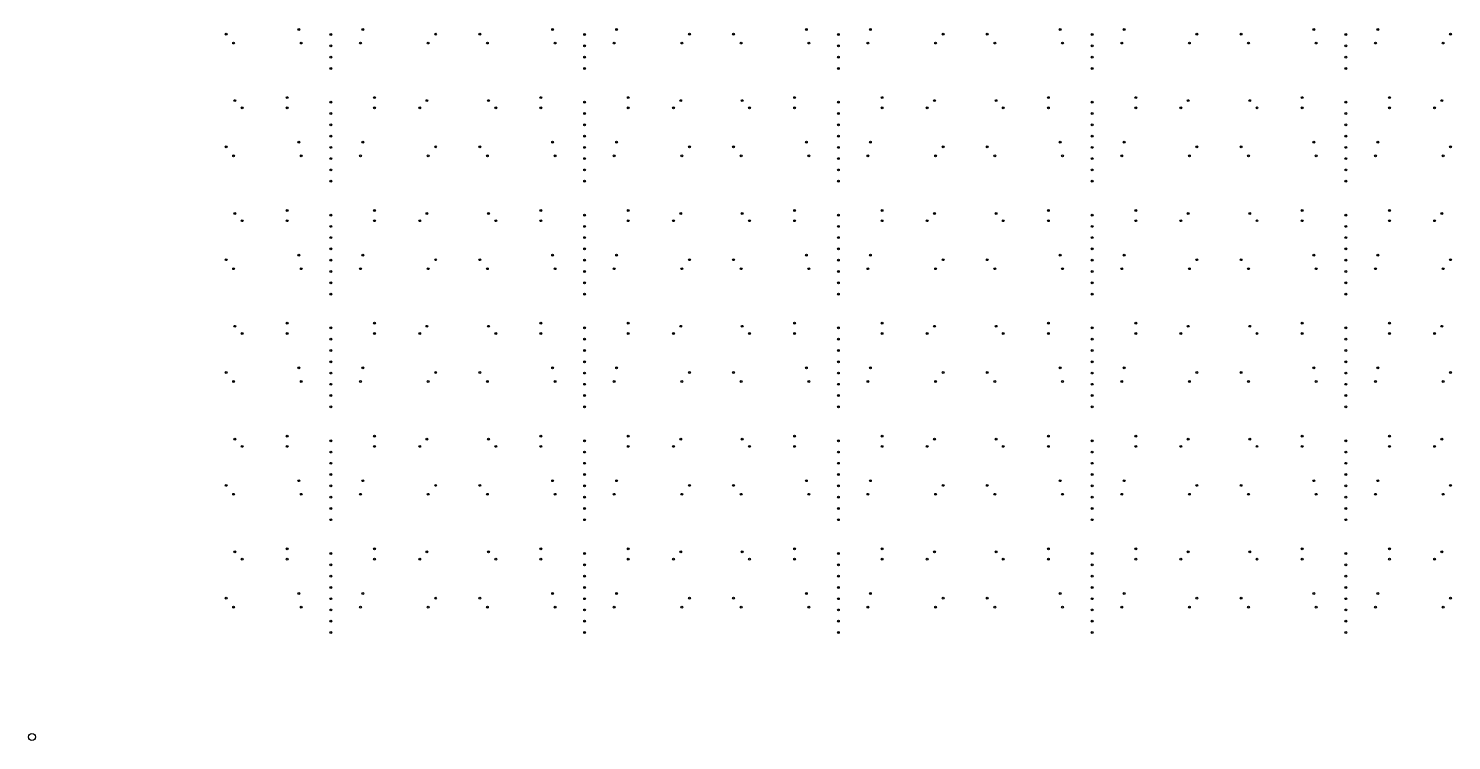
# Model space of a CAD drawing. Extents: x 50 to 173, y 50 to 173.
# Drawn here: x 49.9 to 110.3, y 49.9 to 80.1 of the extents above; entities that cross this region are included whole.
import ezdxf

# ---------------------------------------------------------------- set-up
doc = ezdxf.new("R2010")
doc.units = 0

msp = doc.modelspace()

# ---------------------------------------------------------------- linework, layer by layer
at = {"layer": '4H'}
msp.add_circle((50, 50), 0.15, dxfattribs=at)
at = {"layer": 'PET'}
for centre in [(58.246, 79.845), (61.338, 80.043), (62.697, 79.824), (64.056, 80.043), (67.148, 79.845), (69.024, 79.845), (72.116, 80.043), (73.475, 79.824), (74.835, 80.043), (77.927, 79.845), (79.803, 79.845), (82.895, 80.043), (84.254, 79.824), (85.613, 80.043), (88.705, 79.845), (90.581, 79.845), (93.673, 80.043), (95.032, 79.824), (96.392, 80.043), (99.484, 79.845), (101.36, 79.845), (104.451, 80.043), (105.811, 79.824), (107.17, 80.043), (110.262, 79.845), (58.565, 79.465), (61.44, 79.465), (62.697, 79.345), (63.954, 79.465), (66.829, 79.465), (69.344, 79.465), (72.218, 79.465), (73.475, 79.345), (74.733, 79.465), (77.607, 79.465), (80.122, 79.465), (82.996, 79.465), (84.254, 79.345), (85.511, 79.465), (88.386, 79.465), (90.901, 79.465), (93.775, 79.465), (95.032, 79.345), (96.29, 79.465), (99.164, 79.465), (101.679, 79.465), (104.553, 79.465), (105.811, 79.345), (107.068, 79.465), (109.943, 79.465), (62.697, 78.866), (73.475, 78.866), (84.254, 78.866), (95.032, 78.866), (105.811, 78.866), (62.697, 78.387), (73.475, 78.387), (84.254, 78.387), (95.032, 78.387), (105.811, 78.387), (58.615, 77.019), (60.841, 77.147), (62.697, 76.95), (64.553, 77.147), (66.779, 77.019), (69.394, 77.019), (71.619, 77.147), (73.475, 76.95), (75.332, 77.147), (77.557, 77.019), (80.172, 77.019), (82.398, 77.147), (84.254, 76.95), (86.11, 77.147), (88.335, 77.019), (90.951, 77.019), (93.176, 77.147), (95.032, 76.95), (96.889, 77.147), (99.114, 77.019), (101.729, 77.019), (103.954, 77.147), (105.811, 76.95), (107.667, 77.147), (109.892, 77.019), (58.925, 76.71), (60.841, 76.71), (62.697, 76.471), (64.553, 76.71), (66.469, 76.71), (69.703, 76.71), (71.619, 76.71), (73.475, 76.471), (75.332, 76.71), (77.248, 76.71), (80.481, 76.71), (82.398, 76.71), (84.254, 76.471), (86.11, 76.71), (88.026, 76.71), (91.26, 76.71), (93.176, 76.71), (95.032, 76.471), (96.889, 76.71), (98.805, 76.71), (102.038, 76.71), (103.954, 76.71), (105.811, 76.471), (107.667, 76.71), (109.583, 76.71), (62.697, 75.992), (73.475, 75.992), (84.254, 75.992), (95.032, 75.992), (105.811, 75.992), (58.246, 75.055), (61.338, 75.252), (62.697, 75.513), (62.697, 75.034), (64.056, 75.252), (67.148, 75.055), (69.024, 75.055), (72.116, 75.252), (73.475, 75.513), (73.475, 75.034), (74.835, 75.252), (77.927, 75.055), (79.803, 75.055), (82.895, 75.252), (84.254, 75.513), (84.254, 75.034), (85.613, 75.252), (88.705, 75.055), (90.581, 75.055), (93.673, 75.252), (95.032, 75.513), (95.032, 75.034), (96.392, 75.252), (99.484, 75.055), (101.36, 75.055), (104.451, 75.252), (105.811, 75.513), (105.811, 75.034), (107.17, 75.252), (110.262, 75.055), (58.565, 74.674), (61.44, 74.674), (62.697, 74.555), (63.954, 74.674), (66.829, 74.674), (69.344, 74.674), (72.218, 74.674), (73.475, 74.555), (74.733, 74.674), (77.607, 74.674), (80.122, 74.674), (82.996, 74.674), (84.254, 74.555), (85.511, 74.674), (88.386, 74.674), (90.901, 74.674), (93.775, 74.674), (95.032, 74.555), (96.29, 74.674), (99.164, 74.674), (101.679, 74.674), (104.553, 74.674), (105.811, 74.555), (107.068, 74.674), (109.943, 74.674), (62.697, 74.075), (73.475, 74.075), (84.254, 74.075), (95.032, 74.075), (105.811, 74.075), (62.697, 73.596), (73.475, 73.596), (84.254, 73.596), (95.032, 73.596), (105.811, 73.596), (58.615, 72.229), (60.841, 72.357), (62.697, 72.159), (64.553, 72.357), (66.779, 72.229), (69.394, 72.229), (71.619, 72.357), (73.475, 72.159), (75.332, 72.357), (77.557, 72.229), (80.172, 72.229), (82.398, 72.357), (84.254, 72.159), (86.11, 72.357), (88.335, 72.229), (90.951, 72.229), (93.176, 72.357), (95.032, 72.159), (96.889, 72.357), (99.114, 72.229), (101.729, 72.229), (103.954, 72.357), (105.811, 72.159), (107.667, 72.357), (109.892, 72.229), (58.925, 71.92), (60.841, 71.92), (62.697, 71.68), (64.553, 71.92), (66.469, 71.92), (69.703, 71.92), (71.619, 71.92), (73.475, 71.68), (75.332, 71.92), (77.248, 71.92), (80.481, 71.92), (82.398, 71.92), (84.254, 71.68), (86.11, 71.92), (88.026, 71.92), (91.26, 71.92), (93.176, 71.92), (95.032, 71.68), (96.889, 71.92), (98.805, 71.92), (102.038, 71.92), (103.954, 71.92), (105.811, 71.68), (107.667, 71.92), (109.583, 71.92), (62.697, 71.201), (73.475, 71.201), (84.254, 71.201), (95.032, 71.201), (105.811, 71.201), (58.246, 70.265), (61.338, 70.462), (62.697, 70.722), (62.697, 70.243), (64.056, 70.462), (67.148, 70.265), (69.024, 70.265), (72.116, 70.462), (73.475, 70.722), (73.475, 70.243), (74.835, 70.462), (77.927, 70.265), (79.803, 70.265), (82.895, 70.462), (84.254, 70.722), (84.254, 70.243), (85.613, 70.462), (88.705, 70.265), (90.581, 70.265), (93.673, 70.462), (95.032, 70.722), (95.032, 70.243), (96.392, 70.462), (99.484, 70.265), (101.36, 70.265), (104.451, 70.462), (105.811, 70.722), (105.811, 70.243), (107.17, 70.462), (110.262, 70.265), (58.565, 69.884), (61.44, 69.884), (62.697, 69.764), (63.954, 69.884), (66.829, 69.884), (69.344, 69.884), (72.218, 69.884), (73.475, 69.764), (74.733, 69.884), (77.607, 69.884), (80.122, 69.884), (82.996, 69.884), (84.254, 69.764), (85.511, 69.884), (88.386, 69.884), (90.901, 69.884), (93.775, 69.884), (95.032, 69.764), (96.29, 69.884), (99.164, 69.884), (101.679, 69.884), (104.553, 69.884), (105.811, 69.764), (107.068, 69.884), (109.943, 69.884), (62.697, 69.285), (73.475, 69.285), (84.254, 69.285), (95.032, 69.285), (105.811, 69.285), (62.697, 68.806), (73.475, 68.806), (84.254, 68.806), (95.032, 68.806), (105.811, 68.806), (58.615, 67.438), (58.925, 67.129), (60.841, 67.566), (60.841, 67.129), (62.697, 67.369), (64.553, 67.566), (64.553, 67.129), (66.469, 67.129), (66.779, 67.438), (69.394, 67.438), (69.703, 67.129), (71.619, 67.566), (71.619, 67.129), (73.475, 67.369), (75.332, 67.566), (75.332, 67.129), (77.248, 67.129), (77.557, 67.438), (80.172, 67.438), (80.481, 67.129), (82.398, 67.566), (82.398, 67.129), (84.254, 67.369), (86.11, 67.566), (86.11, 67.129), (88.026, 67.129), (88.335, 67.438), (90.951, 67.438), (91.26, 67.129), (93.176, 67.566), (93.176, 67.129), (95.032, 67.369), (96.889, 67.566), (96.889, 67.129), (98.805, 67.129), (99.114, 67.438), (101.729, 67.438), (102.038, 67.129), (103.954, 67.566), (103.954, 67.129), (105.811, 67.369), (107.667, 67.566), (107.667, 67.129), (109.583, 67.129), (109.892, 67.438), (62.697, 66.89), (73.475, 66.89), (84.254, 66.89), (95.032, 66.89), (105.811, 66.89), (62.697, 66.411), (62.697, 65.932), (73.475, 66.411), (73.475, 65.932), (84.254, 66.411), (84.254, 65.932), (95.032, 66.411), (95.032, 65.932), (105.811, 66.411), (105.811, 65.932), (58.246, 65.474), (61.338, 65.671), (62.697, 65.453), (64.056, 65.671), (67.148, 65.474), (69.024, 65.474), (72.116, 65.671), (73.475, 65.453), (74.835, 65.671), (77.927, 65.474), (79.803, 65.474), (82.895, 65.671), (84.254, 65.453), (85.613, 65.671), (88.705, 65.474), (90.581, 65.474), (93.673, 65.671), (95.032, 65.453), (96.392, 65.671), (99.484, 65.474), (101.36, 65.474), (104.451, 65.671), (105.811, 65.453), (107.17, 65.671), (110.262, 65.474), (58.565, 65.093), (61.44, 65.093), (62.697, 64.974), (63.954, 65.093), (66.829, 65.093), (69.344, 65.093), (72.218, 65.093), (73.475, 64.974), (74.733, 65.093), (77.607, 65.093), (80.122, 65.093), (82.996, 65.093), (84.254, 64.974), (85.511, 65.093), (88.386, 65.093), (90.901, 65.093), (93.775, 65.093), (95.032, 64.974), (96.29, 65.093), (99.164, 65.093), (101.679, 65.093), (104.553, 65.093), (105.811, 64.974), (107.068, 65.093), (109.943, 65.093), (62.697, 64.495), (73.475, 64.495), (84.254, 64.495), (95.032, 64.495), (105.811, 64.495), (62.697, 64.016), (73.475, 64.016), (84.254, 64.016), (95.032, 64.016), (105.811, 64.016), (58.615, 62.648), (58.925, 62.339), (60.841, 62.776), (60.841, 62.339), (62.697, 62.578), (64.553, 62.776), (64.553, 62.339), (66.469, 62.339), (66.779, 62.648), (69.394, 62.648), (69.703, 62.339), (71.619, 62.776), (71.619, 62.339), (73.475, 62.578), (75.332, 62.776), (75.332, 62.339), (77.248, 62.339), (77.557, 62.648), (80.172, 62.648), (80.481, 62.339), (82.398, 62.776), (82.398, 62.339), (84.254, 62.578), (86.11, 62.776), (86.11, 62.339), (88.026, 62.339), (88.335, 62.648), (90.951, 62.648), (91.26, 62.339), (93.176, 62.776), (93.176, 62.339), (95.032, 62.578), (96.889, 62.776), (96.889, 62.339), (98.805, 62.339), (99.114, 62.648), (101.729, 62.648), (102.038, 62.339), (103.954, 62.776), (103.954, 62.339), (105.811, 62.578), (107.667, 62.776), (107.667, 62.339), (109.583, 62.339), (109.892, 62.648), (62.697, 62.099), (73.475, 62.099), (84.254, 62.099), (95.032, 62.099), (105.811, 62.099), (62.697, 61.62), (62.697, 61.141), (73.475, 61.62), (73.475, 61.141), (84.254, 61.62), (84.254, 61.141), (95.032, 61.62), (95.032, 61.141), (105.811, 61.62), (105.811, 61.141), (58.246, 60.684), (61.338, 60.881), (62.697, 60.662), (64.056, 60.881), (67.148, 60.684), (69.024, 60.684), (72.116, 60.881), (73.475, 60.662), (74.835, 60.881), (77.927, 60.684), (79.803, 60.684), (82.895, 60.881), (84.254, 60.662), (85.613, 60.881), (88.705, 60.684), (90.581, 60.684), (93.673, 60.881), (95.032, 60.662), (96.392, 60.881), (99.484, 60.684), (101.36, 60.684), (104.451, 60.881), (105.811, 60.662), (107.17, 60.881), (110.262, 60.684), (58.565, 60.303), (61.44, 60.303), (62.697, 60.183), (63.954, 60.303), (66.829, 60.303), (69.344, 60.303), (72.218, 60.303), (73.475, 60.183), (74.733, 60.303), (77.607, 60.303), (80.122, 60.303), (82.996, 60.303), (84.254, 60.183), (85.511, 60.303), (88.386, 60.303), (90.901, 60.303), (93.775, 60.303), (95.032, 60.183), (96.29, 60.303), (99.164, 60.303), (101.679, 60.303), (104.553, 60.303), (105.811, 60.183), (107.068, 60.303), (109.943, 60.303), (62.697, 59.704), (73.475, 59.704), (84.254, 59.704), (95.032, 59.704), (105.811, 59.704), (62.697, 59.225), (73.475, 59.225), (84.254, 59.225), (95.032, 59.225), (105.811, 59.225), (58.615, 57.858), (58.925, 57.549), (60.841, 57.986), (60.841, 57.549), (62.697, 57.788), (64.553, 57.986), (64.553, 57.549), (66.469, 57.549), (66.779, 57.858), (69.394, 57.858), (69.703, 57.549), (71.619, 57.986), (71.619, 57.549), (73.475, 57.788), (75.332, 57.986), (75.332, 57.549), (77.248, 57.549), (77.557, 57.858), (80.172, 57.858), (80.481, 57.549), (82.398, 57.986), (82.398, 57.549), (84.254, 57.788), (86.11, 57.986), (86.11, 57.549), (88.026, 57.549), (88.335, 57.858), (90.951, 57.858), (91.26, 57.549), (93.176, 57.986), (93.176, 57.549), (95.032, 57.788), (96.889, 57.986), (96.889, 57.549), (98.805, 57.549), (99.114, 57.858), (101.729, 57.858), (102.038, 57.549), (103.954, 57.986), (103.954, 57.549), (105.811, 57.788), (107.667, 57.986), (107.667, 57.549), (109.583, 57.549), (109.892, 57.858), (62.697, 57.309), (62.697, 56.83), (73.475, 57.309), (73.475, 56.83), (84.254, 57.309), (84.254, 56.83), (95.032, 57.309), (95.032, 56.83), (105.811, 57.309), (105.811, 56.83), (62.697, 56.351), (73.475, 56.351), (84.254, 56.351), (95.032, 56.351), (105.811, 56.351), (58.246, 55.893), (61.338, 56.091), (62.697, 55.872), (64.056, 56.091), (67.148, 55.893), (69.024, 55.893), (72.116, 56.091), (73.475, 55.872), (74.835, 56.091), (77.927, 55.893), (79.803, 55.893), (82.895, 56.091), (84.254, 55.872), (85.613, 56.091), (88.705, 55.893), (90.581, 55.893), (93.673, 56.091), (95.032, 55.872), (96.392, 56.091), (99.484, 55.893), (101.36, 55.893), (104.451, 56.091), (105.811, 55.872), (107.17, 56.091), (110.262, 55.893), (58.565, 55.513), (61.44, 55.513), (62.697, 55.393), (63.954, 55.513), (66.829, 55.513), (69.344, 55.513), (72.218, 55.513), (73.475, 55.393), (74.733, 55.513), (77.607, 55.513), (80.122, 55.513), (82.996, 55.513), (84.254, 55.393), (85.511, 55.513), (88.386, 55.513), (90.901, 55.513), (93.775, 55.513), (95.032, 55.393), (96.29, 55.513), (99.164, 55.513), (101.679, 55.513), (104.553, 55.513), (105.811, 55.393), (107.068, 55.513), (109.943, 55.513), (62.697, 54.914), (62.697, 54.435), (73.475, 54.914), (73.475, 54.435), (84.254, 54.914), (84.254, 54.435), (95.032, 54.914), (95.032, 54.435), (105.811, 54.914), (105.811, 54.435)]:
    msp.add_circle(centre, 0.005, dxfattribs=at)
at = {"layer": 'V5'}
for centre in [(58.246, 79.845), (61.338, 80.043), (62.697, 79.824), (64.056, 80.043), (67.148, 79.845), (69.024, 79.845), (72.116, 80.043), (73.475, 79.824), (74.835, 80.043), (77.927, 79.845), (79.803, 79.845), (82.895, 80.043), (84.254, 79.824), (85.613, 80.043), (88.705, 79.845), (90.581, 79.845), (93.673, 80.043), (95.032, 79.824), (96.392, 80.043), (99.484, 79.845), (101.36, 79.845), (104.451, 80.043), (105.811, 79.824), (107.17, 80.043), (110.262, 79.845), (58.565, 79.465), (61.44, 79.465), (62.697, 79.345), (63.954, 79.465), (66.829, 79.465), (69.344, 79.465), (72.218, 79.465), (73.475, 79.345), (74.733, 79.465), (77.607, 79.465), (80.122, 79.465), (82.996, 79.465), (84.254, 79.345), (85.511, 79.465), (88.386, 79.465), (90.901, 79.465), (93.775, 79.465), (95.032, 79.345), (96.29, 79.465), (99.164, 79.465), (101.679, 79.465), (104.553, 79.465), (105.811, 79.345), (107.068, 79.465), (109.943, 79.465), (62.697, 78.866), (73.475, 78.866), (84.254, 78.866), (95.032, 78.866), (105.811, 78.866), (62.697, 78.387), (73.475, 78.387), (84.254, 78.387), (95.032, 78.387), (105.811, 78.387), (58.615, 77.019), (60.841, 77.147), (62.697, 76.95), (64.553, 77.147), (66.779, 77.019), (69.394, 77.019), (71.619, 77.147), (73.475, 76.95), (75.332, 77.147), (77.557, 77.019), (80.172, 77.019), (82.398, 77.147), (84.254, 76.95), (86.11, 77.147), (88.335, 77.019), (90.951, 77.019), (93.176, 77.147), (95.032, 76.95), (96.889, 77.147), (99.114, 77.019), (101.729, 77.019), (103.954, 77.147), (105.811, 76.95), (107.667, 77.147), (109.892, 77.019), (58.925, 76.71), (60.841, 76.71), (62.697, 76.471), (64.553, 76.71), (66.469, 76.71), (69.703, 76.71), (71.619, 76.71), (73.475, 76.471), (75.332, 76.71), (77.248, 76.71), (80.481, 76.71), (82.398, 76.71), (84.254, 76.471), (86.11, 76.71), (88.026, 76.71), (91.26, 76.71), (93.176, 76.71), (95.032, 76.471), (96.889, 76.71), (98.805, 76.71), (102.038, 76.71), (103.954, 76.71), (105.811, 76.471), (107.667, 76.71), (109.583, 76.71), (62.697, 75.992), (73.475, 75.992), (84.254, 75.992), (95.032, 75.992), (105.811, 75.992), (58.246, 75.055), (61.338, 75.252), (62.697, 75.513), (62.697, 75.034), (64.056, 75.252), (67.148, 75.055), (69.024, 75.055), (72.116, 75.252), (73.475, 75.513), (73.475, 75.034), (74.835, 75.252), (77.927, 75.055), (79.803, 75.055), (82.895, 75.252), (84.254, 75.513), (84.254, 75.034), (85.613, 75.252), (88.705, 75.055), (90.581, 75.055), (93.673, 75.252), (95.032, 75.513), (95.032, 75.034), (96.392, 75.252), (99.484, 75.055), (101.36, 75.055), (104.451, 75.252), (105.811, 75.513), (105.811, 75.034), (107.17, 75.252), (110.262, 75.055), (58.565, 74.674), (61.44, 74.674), (62.697, 74.555), (63.954, 74.674), (66.829, 74.674), (69.344, 74.674), (72.218, 74.674), (73.475, 74.555), (74.733, 74.674), (77.607, 74.674), (80.122, 74.674), (82.996, 74.674), (84.254, 74.555), (85.511, 74.674), (88.386, 74.674), (90.901, 74.674), (93.775, 74.674), (95.032, 74.555), (96.29, 74.674), (99.164, 74.674), (101.679, 74.674), (104.553, 74.674), (105.811, 74.555), (107.068, 74.674), (109.943, 74.674), (62.697, 74.075), (73.475, 74.075), (84.254, 74.075), (95.032, 74.075), (105.811, 74.075), (62.697, 73.596), (73.475, 73.596), (84.254, 73.596), (95.032, 73.596), (105.811, 73.596), (58.615, 72.229), (58.925, 71.92), (60.841, 72.357), (60.841, 71.92), (62.697, 72.159), (64.553, 72.357), (64.553, 71.92), (66.469, 71.92), (66.779, 72.229), (69.394, 72.229), (69.703, 71.92), (71.619, 72.357), (71.619, 71.92), (73.475, 72.159), (75.332, 72.357), (75.332, 71.92), (77.248, 71.92), (77.557, 72.229), (80.172, 72.229), (80.481, 71.92), (82.398, 72.357), (82.398, 71.92), (84.254, 72.159), (86.11, 72.357), (86.11, 71.92), (88.026, 71.92), (88.335, 72.229), (90.951, 72.229), (91.26, 71.92), (93.176, 72.357), (93.176, 71.92), (95.032, 72.159), (96.889, 72.357), (96.889, 71.92), (98.805, 71.92), (99.114, 72.229), (101.729, 72.229), (102.038, 71.92), (103.954, 72.357), (103.954, 71.92), (105.811, 72.159), (107.667, 72.357), (107.667, 71.92), (109.583, 71.92), (109.892, 72.229), (62.697, 71.68), (73.475, 71.68), (84.254, 71.68), (95.032, 71.68), (105.811, 71.68), (62.697, 71.201), (62.697, 70.722), (73.475, 71.201), (73.475, 70.722), (84.254, 71.201), (84.254, 70.722), (95.032, 71.201), (95.032, 70.722), (105.811, 71.201), (105.811, 70.722), (58.246, 70.265), (61.338, 70.462), (62.697, 70.243), (64.056, 70.462), (67.148, 70.265), (69.024, 70.265), (72.116, 70.462), (73.475, 70.243), (74.835, 70.462), (77.927, 70.265), (79.803, 70.265), (82.895, 70.462), (84.254, 70.243), (85.613, 70.462), (88.705, 70.265), (90.581, 70.265), (93.673, 70.462), (95.032, 70.243), (96.392, 70.462), (99.484, 70.265), (101.36, 70.265), (104.451, 70.462), (105.811, 70.243), (107.17, 70.462), (110.262, 70.265), (58.565, 69.884), (61.44, 69.884), (62.697, 69.764), (63.954, 69.884), (66.829, 69.884), (69.344, 69.884), (72.218, 69.884), (73.475, 69.764), (74.733, 69.884), (77.607, 69.884), (80.122, 69.884), (82.996, 69.884), (84.254, 69.764), (85.511, 69.884), (88.386, 69.884), (90.901, 69.884), (93.775, 69.884), (95.032, 69.764), (96.29, 69.884), (99.164, 69.884), (101.679, 69.884), (104.553, 69.884), (105.811, 69.764), (107.068, 69.884), (109.943, 69.884), (62.697, 69.285), (73.475, 69.285), (84.254, 69.285), (95.032, 69.285), (105.811, 69.285), (62.697, 68.806), (73.475, 68.806), (84.254, 68.806), (95.032, 68.806), (105.811, 68.806), (58.615, 67.438), (58.925, 67.129), (60.841, 67.566), (60.841, 67.129), (62.697, 67.369), (64.553, 67.566), (64.553, 67.129), (66.469, 67.129), (66.779, 67.438), (69.394, 67.438), (69.703, 67.129), (71.619, 67.566), (71.619, 67.129), (73.475, 67.369), (75.332, 67.566), (75.332, 67.129), (77.248, 67.129), (77.557, 67.438), (80.172, 67.438), (80.481, 67.129), (82.398, 67.566), (82.398, 67.129), (84.254, 67.369), (86.11, 67.566), (86.11, 67.129), (88.026, 67.129), (88.335, 67.438), (90.951, 67.438), (91.26, 67.129), (93.176, 67.566), (93.176, 67.129), (95.032, 67.369), (96.889, 67.566), (96.889, 67.129), (98.805, 67.129), (99.114, 67.438), (101.729, 67.438), (102.038, 67.129), (103.954, 67.566), (103.954, 67.129), (105.811, 67.369), (107.667, 67.566), (107.667, 67.129), (109.583, 67.129), (109.892, 67.438), (62.697, 66.89), (73.475, 66.89), (84.254, 66.89), (95.032, 66.89), (105.811, 66.89), (62.697, 66.411), (62.697, 65.932), (73.475, 66.411), (73.475, 65.932), (84.254, 66.411), (84.254, 65.932), (95.032, 66.411), (95.032, 65.932), (105.811, 66.411), (105.811, 65.932), (58.246, 65.474), (61.338, 65.671), (62.697, 65.453), (64.056, 65.671), (67.148, 65.474), (69.024, 65.474), (72.116, 65.671), (73.475, 65.453), (74.835, 65.671), (77.927, 65.474), (79.803, 65.474), (82.895, 65.671), (84.254, 65.453), (85.613, 65.671), (88.705, 65.474), (90.581, 65.474), (93.673, 65.671), (95.032, 65.453), (96.392, 65.671), (99.484, 65.474), (101.36, 65.474), (104.451, 65.671), (105.811, 65.453), (107.17, 65.671), (110.262, 65.474), (58.565, 65.093), (61.44, 65.093), (62.697, 64.974), (63.954, 65.093), (66.829, 65.093), (69.344, 65.093), (72.218, 65.093), (73.475, 64.974), (74.733, 65.093), (77.607, 65.093), (80.122, 65.093), (82.996, 65.093), (84.254, 64.974), (85.511, 65.093), (88.386, 65.093), (90.901, 65.093), (93.775, 65.093), (95.032, 64.974), (96.29, 65.093), (99.164, 65.093), (101.679, 65.093), (104.553, 65.093), (105.811, 64.974), (107.068, 65.093), (109.943, 65.093), (62.697, 64.495), (73.475, 64.495), (84.254, 64.495), (95.032, 64.495), (105.811, 64.495), (62.697, 64.016), (73.475, 64.016), (84.254, 64.016), (95.032, 64.016), (105.811, 64.016), (58.615, 62.648), (58.925, 62.339), (60.841, 62.776), (60.841, 62.339), (62.697, 62.578), (64.553, 62.776), (64.553, 62.339), (66.469, 62.339), (66.779, 62.648), (69.394, 62.648), (69.703, 62.339), (71.619, 62.776), (71.619, 62.339), (73.475, 62.578), (75.332, 62.776), (75.332, 62.339), (77.248, 62.339), (77.557, 62.648), (80.172, 62.648), (80.481, 62.339), (82.398, 62.776), (82.398, 62.339), (84.254, 62.578), (86.11, 62.776), (86.11, 62.339), (88.026, 62.339), (88.335, 62.648), (90.951, 62.648), (91.26, 62.339), (93.176, 62.776), (93.176, 62.339), (95.032, 62.578), (96.889, 62.776), (96.889, 62.339), (98.805, 62.339), (99.114, 62.648), (101.729, 62.648), (102.038, 62.339), (103.954, 62.776), (103.954, 62.339), (105.811, 62.578), (107.667, 62.776), (107.667, 62.339), (109.583, 62.339), (109.892, 62.648), (62.697, 62.099), (73.475, 62.099), (84.254, 62.099), (95.032, 62.099), (105.811, 62.099), (62.697, 61.62), (62.697, 61.141), (73.475, 61.62), (73.475, 61.141), (84.254, 61.62), (84.254, 61.141), (95.032, 61.62), (95.032, 61.141), (105.811, 61.62), (105.811, 61.141), (58.246, 60.684), (61.338, 60.881), (62.697, 60.662), (64.056, 60.881), (67.148, 60.684), (69.024, 60.684), (72.116, 60.881), (73.475, 60.662), (74.835, 60.881), (77.927, 60.684), (79.803, 60.684), (82.895, 60.881), (84.254, 60.662), (85.613, 60.881), (88.705, 60.684), (90.581, 60.684), (93.673, 60.881), (95.032, 60.662), (96.392, 60.881), (99.484, 60.684), (101.36, 60.684), (104.451, 60.881), (105.811, 60.662), (107.17, 60.881), (110.262, 60.684), (58.565, 60.303), (61.44, 60.303), (62.697, 60.183), (63.954, 60.303), (66.829, 60.303), (69.344, 60.303), (72.218, 60.303), (73.475, 60.183), (74.733, 60.303), (77.607, 60.303), (80.122, 60.303), (82.996, 60.303), (84.254, 60.183), (85.511, 60.303), (88.386, 60.303), (90.901, 60.303), (93.775, 60.303), (95.032, 60.183), (96.29, 60.303), (99.164, 60.303), (101.679, 60.303), (104.553, 60.303), (105.811, 60.183), (107.068, 60.303), (109.943, 60.303), (62.697, 59.704), (62.697, 59.225), (73.475, 59.704), (73.475, 59.225), (84.254, 59.704), (84.254, 59.225), (95.032, 59.704), (95.032, 59.225), (105.811, 59.704), (105.811, 59.225), (58.615, 57.858), (58.925, 57.549), (60.841, 57.986), (60.841, 57.549), (62.697, 57.788), (64.553, 57.986), (64.553, 57.549), (66.469, 57.549), (66.779, 57.858), (69.394, 57.858), (69.703, 57.549), (71.619, 57.986), (71.619, 57.549), (73.475, 57.788), (75.332, 57.986), (75.332, 57.549), (77.248, 57.549), (77.557, 57.858), (80.172, 57.858), (80.481, 57.549), (82.398, 57.986), (82.398, 57.549), (84.254, 57.788), (86.11, 57.986), (86.11, 57.549), (88.026, 57.549), (88.335, 57.858), (90.951, 57.858), (91.26, 57.549), (93.176, 57.986), (93.176, 57.549), (95.032, 57.788), (96.889, 57.986), (96.889, 57.549), (98.805, 57.549), (99.114, 57.858), (101.729, 57.858), (102.038, 57.549), (103.954, 57.986), (103.954, 57.549), (105.811, 57.788), (107.667, 57.986), (107.667, 57.549), (109.583, 57.549), (109.892, 57.858), (62.697, 57.309), (62.697, 56.83), (73.475, 57.309), (73.475, 56.83), (84.254, 57.309), (84.254, 56.83), (95.032, 57.309), (95.032, 56.83), (105.811, 57.309), (105.811, 56.83), (62.697, 56.351), (73.475, 56.351), (84.254, 56.351), (95.032, 56.351), (105.811, 56.351), (58.246, 55.893), (61.338, 56.091), (62.697, 55.872), (64.056, 56.091), (67.148, 55.893), (69.024, 55.893), (72.116, 56.091), (73.475, 55.872), (74.835, 56.091), (77.927, 55.893), (79.803, 55.893), (82.895, 56.091), (84.254, 55.872), (85.613, 56.091), (88.705, 55.893), (90.581, 55.893), (93.673, 56.091), (95.032, 55.872), (96.392, 56.091), (99.484, 55.893), (101.36, 55.893), (104.451, 56.091), (105.811, 55.872), (107.17, 56.091), (110.262, 55.893), (58.565, 55.513), (61.44, 55.513), (62.697, 55.393), (63.954, 55.513), (66.829, 55.513), (69.344, 55.513), (72.218, 55.513), (73.475, 55.393), (74.733, 55.513), (77.607, 55.513), (80.122, 55.513), (82.996, 55.513), (84.254, 55.393), (85.511, 55.513), (88.386, 55.513), (90.901, 55.513), (93.775, 55.513), (95.032, 55.393), (96.29, 55.513), (99.164, 55.513), (101.679, 55.513), (104.553, 55.513), (105.811, 55.393), (107.068, 55.513), (109.943, 55.513), (62.697, 54.914), (62.697, 54.435), (73.475, 54.914), (73.475, 54.435), (84.254, 54.914), (84.254, 54.435), (95.032, 54.914), (95.032, 54.435), (105.811, 54.914), (105.811, 54.435)]:
    msp.add_circle(centre, 0.0399, dxfattribs=at)

doc.saveas('drawing.dxf')
